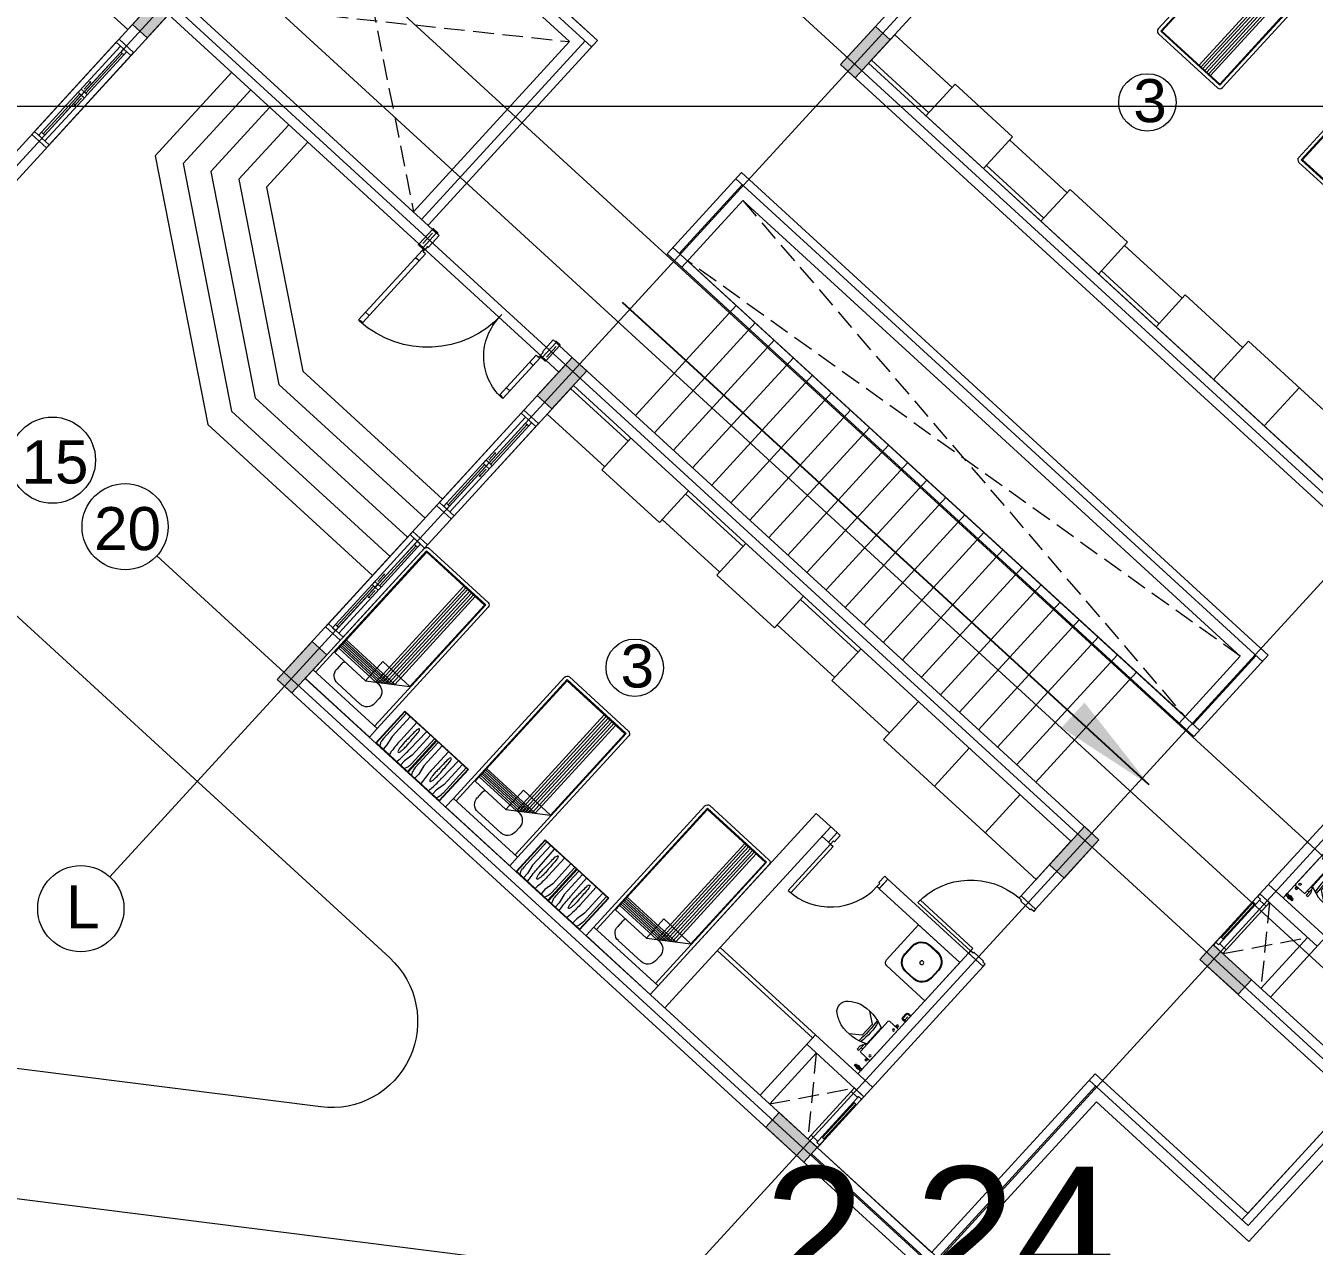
# Model space of a CAD drawing. Header units: metres. Extents: x 750 to 3116, y -341 to 1465.
# Drawn here: x 1627.66 to 1642.61, y -22.36 to -8.2 of the extents above; entities that cross this region are included whole.
import ezdxf
from ezdxf.enums import TextEntityAlignment as Align

# ---------------------------------------------------------------- set-up
doc = ezdxf.new("R2010")
doc.units = ezdxf.units.M
doc.linetypes.add('ACAD_ISO02W100', pattern=[15, 12, -3])
doc.linetypes.add('HIDDEN', pattern=[0.375, 0.25, -0.125])
for name, color, linetype, lineweight in [('A-Door', 254, 'Continuous', 5), ('Bathroom Door', 252, 'Continuous', 5), ('Bathroom fur', 252, 'Continuous', 5), ('Centre Line', 7, 'Continuous', 13), ('Column', 50, 'Continuous', 20), ('Cutout', 153, 'Continuous', 5), ('Door', 253, 'Continuous', 5), ('Furniture', 44, 'Continuous', 5), ('grid', 252, 'Continuous', 5), ('GUIDE LINE', 7, 'Continuous', 5), ('Hatch', 251, 'Continuous', 5), ('Hidden line', 251, 'Continuous', 5), ('Inverted beam', 252, 'Continuous', 5), ('Levels', 252, 'Continuous', 5), ('Railing', 190, 'Continuous', 5), ('S-DIM', 30, 'Continuous', 13), ('Stiarcase', 180, 'Continuous', 5), ('Vehicular Road', 253, 'Continuous', 20), ('Wall ext', 20, 'Continuous', 18), ('WINDOW', 33, 'Continuous', 5)]:
    doc.layers.add(name, color=color, linetype=linetype, lineweight=lineweight)
doc.layers.add('Text', color=7, linetype='Continuous')
doc.styles.get("Standard").update_dxf_attribs({"font": 'arial.ttf'})
doc.styles.add('TEXT-DET', font='simplex.shx', dxfattribs={"width": 0.7})
doc.dimstyles.new('ISO-25', dxfattribs={"dimtxt": 2, "dimasz": 2, "dimexe": 1.25, "dimexo": 0.625, "dimgap": 1.5, "dimtad": 1, "dimtxsty": 'Standard', "dimblk": 'DOT', "dimcen": 1.5, "dimadec": 0, "dimazin": 0, "dimtfac": 1, "dimtmove": 0, "dimatfit": 3, "dimfxl": 0, "dimarcsym": 0})

# ---------------------------------------------------------------- blocks, each defined once
blk = doc.blocks.new('Door 900')
at = {"layer": 'A-Door'}
for points in [[(29934124, 12198491), (29934164, 12198491), (29934164, 12198476), (29934239, 12198476), (29934314, 12198476), (29934314, 12198491), (29934354, 12198491), (29934354, 12198524), (29934239, 12198524), (29934124, 12198524)], [(29934164, 12197672), (29934314, 12197672), (29934314, 12197658), (29934354, 12197658), (29934354, 12197624), (29934239, 12197624), (29934124, 12197624), (29934124, 12197658), (29934164, 12197658)]]:
    blk.add_lwpolyline(points, close=True, dxfattribs=at)
blk.add_lwpolyline([(29935187, 12197658), (29934354, 12197658), (29934354, 12197698), (29935185, 12197698)], dxfattribs=at)
blk.add_arc((29934327, 12197631), 860, 1.7769, 88.2024, dxfattribs=at)
blk = doc.blocks.new('Water Closet')
at = {"layer": 'Bathroom fur', "linetype": 'Continuous', "lineweight": -3}
for p, q in [((1886.364, 447.861), (1886.355, 447.877)), ((1886.364, 447.861), (1886.364, 447.879)), ((1886.364, 447.861), (1886.364, 447.879)), ((1886.364, 447.861), (1886.364, 447.879)), ((1886.364, 447.861), (1886.364, 447.879)), ((1886.364, 447.861), (1886.364, 447.879)), ((1886.364, 447.861), (1886.364, 447.879)), ((1886.364, 447.861), (1886.364, 447.879)), ((1886.364, 447.861), (1886.364, 447.879)), ((1886.364, 447.861), (1886.364, 447.879)), ((1886.364, 447.861), (1886.364, 447.879)), ((1886.364, 447.861), (1886.364, 447.879)), ((1886.364, 447.861), (1886.364, 447.879)), ((1886.364, 447.861), (1886.373, 447.877)), ((1886.331, 447.871), (1886.35, 447.871)), ((1886.331, 447.851), (1886.35, 447.851)), ((1886.364, 447.861), (1886.346, 447.861)), ((1886.364, 447.861), (1886.349, 447.87)), ((1886.364, 447.861), (1886.349, 447.853)), ((1886.364, 447.861), (1886.355, 447.846)), ((1886.364, 447.861), (1886.379, 447.87)), ((1886.364, 447.861), (1886.381, 447.861)), ((1886.364, 447.861), (1886.379, 447.853)), ((1886.364, 447.861), (1886.373, 447.846)), ((1886.364, 447.861), (1886.364, 447.844)), ((1886.378, 447.871), (1886.416, 447.871)), ((1886.378, 447.851), (1886.416, 447.851)), ((1886.416, 447.851), (1886.416, 447.871))]:
    blk.add_line(p, q, dxfattribs=at)
at = {"layer": 'Bathroom fur', "linetype": 'ByBlock'}
for p, q in [((1886.39, 447.724), (1886.365, 447.724)), ((1886.365, 447.724), (1886.365, 447.715)), ((1886.387, 447.744), (1886.368, 447.744)), ((1886.368, 447.744), (1886.368, 447.724)), ((1886.387, 447.744), (1886.387, 447.724)), ((1886.39, 447.724), (1886.39, 447.715)), ((1886.152, 447.554), (1886.027, 447.644)), ((1886.217, 447.662), (1886.217, 447.713)), ((1886.239, 447.713), (1886.217, 447.713)), ((1886.217, 447.662), (1886.232, 447.625)), ((1886.232, 447.625), (1886.239, 447.625)), ((1886.239, 447.608), (1886.239, 447.713)), ((1886.239, 447.666), (1886.264, 447.666)), ((1886.239, 447.608), (1886.264, 447.608)), ((1886.256, 447.343), (1886.256, 447.59)), ((1886.264, 447.23), (1886.264, 447.703)), ((1886.407, 447.713), (1886.274, 447.713)), ((1886.39, 447.715), (1886.365, 447.715)), ((1886.416, 447.23), (1886.416, 447.703)), ((1886.152, 447.379), (1886.152, 447.554)), ((1886.152, 447.379), (1886.027, 447.288)), ((1886.407, 447.22), (1886.274, 447.22)), ((1886.365, 447.208), (1886.365, 447.218)), ((1886.39, 447.218), (1886.365, 447.218)), ((1886.39, 447.208), (1886.365, 447.208)), ((1886.368, 447.189), (1886.368, 447.208)), ((1886.387, 447.189), (1886.368, 447.189)), ((1886.387, 447.189), (1886.387, 447.208)), ((1886.39, 447.208), (1886.39, 447.218))]:
    blk.add_line(p, q, dxfattribs=at)
at = {"layer": 'Bathroom fur'}
for p, q in [((1886.356, 447.031), (1886.356, 447.081)), ((1886.366, 447.031), (1886.366, 447.081)), ((1886.416, 447.106), (1886.381, 447.106)), ((1886.416, 447.096), (1886.381, 447.096)), ((1886.416, 447.016), (1886.381, 447.016)), ((1886.416, 447.006), (1886.381, 447.006))]:
    blk.add_line(p, q, dxfattribs=at)
at = {"layer": 'Bathroom fur', "linetype": 'Continuous', "lineweight": -3}
blk.add_circle((1886.364, 447.861), 0.0175, dxfattribs=at)
at = {"layer": 'Bathroom fur', "linetype": 'ByBlock'}
for centre in [(1886.378, 447.669), (1886.378, 447.264)]:
    blk.add_circle(centre, 0.0123, dxfattribs=at)
at = {"layer": 'Bathroom fur', "linetype": 'Continuous', "lineweight": -3}
blk.add_arc((1886.331, 447.861), 0.01, 90.002, 270, dxfattribs=at)
at = {"layer": 'Bathroom fur', "linetype": 'ByBlock'}
for centre, radius, start, end in [((1886.035, 447.208), 0.446, 109.2942, 127.2549), ((1886.017, 447.095), 0.55, 64.2321, 103.6755), ((1884.672, 447.479), 1.501, 353.4552, 5.5271), ((1885.552, 447.472), 0.65, 345.9276, 13.0204), ((1886.274, 447.703), 0.00987, 90, 180), ((1886.407, 447.703), 0.00987, 0, 90), ((1885.835, 447.467), 0.119, 126.3794, 233.6206), ((1886.041, 447.728), 0.451, 232.2382, 250.1051), ((1886.017, 447.838), 0.55, 256.3245, 295.7679), ((1886.274, 447.23), 0.00987, 180, 270), ((1886.407, 447.23), 0.00987, 270, 0)]:
    blk.add_arc(centre, radius, start, end, dxfattribs=at)
at = {"layer": 'Bathroom fur'}
for centre, radius, start, end in [((1886.381, 447.081), 0.025, 90, 180), ((1886.381, 447.031), 0.025, 180, 270), ((1886.381, 447.081), 0.015, 90, 180), ((1886.381, 447.031), 0.015, 180, 270)]:
    blk.add_arc(centre, radius, start, end, dxfattribs=at)
at = {"layer": 'Bathroom fur', "style": 'TEXT-DET', "width": 0.6}
blk.add_text('1', height=0.06, dxfattribs=at).set_placement((1886.394, 447.07), align=Align.MIDDLE)
blk = doc.blocks.new('Bed')
at = {"layer": 'Furniture', "linetype": 'Continuous'}
for p, q in [((1878.327, 465.952), (1879.337, 465.952)), ((1878.327, 465.817), (1878.327, 465.952)), ((1879.337, 465.952), (1879.337, 465.817)), ((1879.337, 465.817), (1878.327, 465.817)), ((1878.327, 463.909), (1878.327, 465.817)), ((1878.367, 463.909), (1878.367, 465.817)), ((1878.642, 465.742), (1879.002, 465.742)), ((1879.297, 465.817), (1879.297, 463.909)), ((1879.337, 465.817), (1879.337, 463.909)), ((1878.525, 465.544), (1878.525, 465.624)), ((1879.12, 465.624), (1879.12, 465.544)), ((1878.377, 465.499), (1878.862, 465.499)), ((1878.377, 463.919), (1878.377, 465.499)), ((1878.962, 465.429), (1878.377, 465.429)), ((1878.992, 465.407), (1878.377, 465.407)), ((1879.022, 465.386), (1878.377, 465.386)), ((1878.862, 465.499), (1879.287, 465.199)), ((1878.862, 465.199), (1878.862, 465.499)), ((1878.962, 463.919), (1878.962, 465.429)), ((1879.002, 465.427), (1878.965, 465.427)), ((1878.992, 463.919), (1878.992, 465.407)), ((1879.022, 463.919), (1879.022, 465.386)), ((1879.052, 465.365), (1878.377, 465.365)), ((1879.082, 465.344), (1878.377, 465.344)), ((1879.112, 465.323), (1878.377, 465.323)), ((1879.142, 465.302), (1878.377, 465.302)), ((1879.052, 463.919), (1879.052, 465.365)), ((1879.082, 463.919), (1879.082, 465.344)), ((1879.112, 463.919), (1879.112, 465.323)), ((1879.142, 463.919), (1879.142, 465.302)), ((1879.287, 465.199), (1878.862, 465.199)), ((1879.287, 465.199), (1879.287, 463.919)), ((1879.297, 463.909), (1878.367, 463.909)), ((1879.287, 463.919), (1878.377, 463.919)), ((1879.297, 463.869), (1878.367, 463.869))]:
    blk.add_line(p, q, dxfattribs=at)
for centre, radius, start, end in [((1878.642, 465.624), 0.117, 90, 180), ((1879.002, 465.624), 0.117, 360, 90), ((1878.642, 465.544), 0.117, 180.0006, 202.5189), ((1879.002, 465.544), 0.117, 270, 0), ((1878.367, 463.909), 0.04, 180, 270), ((1879.297, 463.909), 0.04, 270, 0)]:
    blk.add_arc(centre, radius, start, end, dxfattribs=at)
blk = doc.blocks.new('Nightstand')
at = {"layer": 'Furniture'}
for p, q in [((1879.838, 464.54), (1879.838, 464.04)), ((1880.338, 464.54), (1879.838, 464.54)), ((1879.843, 464.535), (1879.843, 464.045)), ((1880.333, 464.535), (1879.843, 464.535)), ((1879.951, 464.469), (1879.951, 464.535)), ((1880.226, 464.469), (1880.226, 464.535)), ((1880.333, 464.045), (1880.333, 464.535)), ((1880.338, 464.04), (1880.338, 464.54)), ((1879.869, 464.442), (1879.871, 464.467)), ((1879.869, 464.045), (1879.869, 464.442)), ((1879.929, 464.358), (1879.951, 464.469)), ((1879.929, 464.045), (1879.929, 464.358)), ((1880.074, 464.444), (1880.068, 464.44)), ((1880.08, 464.44), (1880.074, 464.444)), ((1880.248, 464.358), (1880.226, 464.469)), ((1880.248, 464.045), (1880.248, 464.358)), ((1880.308, 464.442), (1880.305, 464.467)), ((1880.308, 464.045), (1880.308, 464.442)), ((1879.997, 464.32), (1879.991, 464.045)), ((1880.147, 464.32), (1880.147, 464.045)), ((1879.838, 464.04), (1880.338, 464.04)), ((1879.843, 464.045), (1880.333, 464.045)), ((1880.068, 464.081), (1880.074, 464.077)), ((1880.074, 464.077), (1880.08, 464.081))]:
    blk.add_line(p, q, dxfattribs=at)
for centre, radius, start, end in [((1880.021, 464.452), 0.15, 146.5657, 174.2856), ((1881.576, 464.32), 1.578, 174.0179, 180), ((1880.825, 464.399), 0.823, 170.5074, 174.0179), ((1879.315, 464.399), 0.828, 5.9821, 9.4446), ((1878.564, 464.32), 1.583, 0, 5.9821), ((1880.156, 464.452), 0.15, 5.7144, 33.4343), ((1880.715, 464.32), 0.664, 175.5997, 180), ((1880.395, 464.345), 0.343, 169.4757, 175.5997), ((1880.197, 464.382), 0.142, 155.8434, 169.4757), ((1879.951, 464.382), 0.142, 10.5243, 24.1566), ((1879.753, 464.345), 0.343, 4.4003, 10.5243), ((1879.433, 464.32), 0.664, 0, 4.4003), ((1880.715, 464.32), 0.664, 180, 184.4003), ((1886.298, 464.381), 6.246, 181.0259, 182.4606), ((1873.85, 464.381), 6.246, 357.5394, 358.9741), ((1879.433, 464.32), 0.664, 355.5997, 0), ((1880.197, 464.139), 0.142, 190.5243, 204.1566), ((1879.951, 464.139), 0.142, 335.8434, 349.4757)]:
    blk.add_arc(centre, radius, start, end, dxfattribs=at)
blk = doc.blocks.new('Door1')
at = {"layer": 'Bathroom Door'}
for p, q in [((1900.586, 444.886), (1899.856, 444.886)), ((1900.586, 444.846), (1899.857, 444.846))]:
    blk.add_line(p, q, dxfattribs=at)
for points in [[(1900.736, 444.921), (1900.586, 444.921), (1900.586, 444.886), (1900.636, 444.886), (1900.636, 444.871), (1900.736, 444.871), (1900.736, 444.921)], [(1900.586, 444.886), (1900.586, 444.846)], [(1900.736, 444.121), (1900.586, 444.121), (1900.586, 444.156), (1900.636, 444.156), (1900.636, 444.171), (1900.736, 444.171), (1900.736, 444.121)]]:
    blk.add_lwpolyline(points, dxfattribs=at)
blk.add_arc((1900.586, 444.886), 0.73, 180, 270, dxfattribs=at)
blk = doc.blocks.new('Wash bashin')
at = {"layer": 'Bathroom fur', "ltscale": 0.35}
for p, q in [((1884.067, 437.333), (1884.067, 437.883)), ((1884.117, 437.933), (1884.717, 437.933)), ((1884.717, 437.333), (1884.717, 437.933)), ((1884.067, 437.333), (1884.717, 437.333))]:
    blk.add_line(p, q, dxfattribs=at)
at = {"layer": 'Bathroom fur'}
for p, q in [((1884.327, 437.838), (1884.447, 437.838)), ((1884.327, 437.83), (1884.447, 437.83)), ((1884.177, 437.568), (1884.177, 437.688)), ((1884.185, 437.568), (1884.185, 437.688)), ((1884.589, 437.688), (1884.589, 437.568)), ((1884.597, 437.688), (1884.597, 437.568)), ((1884.447, 437.426), (1884.327, 437.426)), ((1884.447, 437.418), (1884.327, 437.418))]:
    blk.add_line(p, q, dxfattribs=at)
blk.add_circle((1884.392, 437.633), 0.0225, dxfattribs=at)
at = {"layer": 'Bathroom fur', "ltscale": 0.35}
blk.add_arc((1884.117, 437.883), 0.05, 90, 180, dxfattribs=at)
at = {"layer": 'Bathroom fur'}
for centre, radius, start, end in [((1884.327, 437.688), 0.15, 90, 180), ((1884.327, 437.688), 0.142, 90, 180), ((1884.447, 437.688), 0.15, 0, 90), ((1884.447, 437.688), 0.142, 0, 90), ((1884.327, 437.568), 0.15, 180, 270), ((1884.327, 437.568), 0.142, 180, 270), ((1884.447, 437.568), 0.15, 270, 0), ((1884.447, 437.568), 0.142, 270, 0)]:
    blk.add_arc(centre, radius, start, end, dxfattribs=at)
blk = doc.blocks.new('_Dot')
at = {"color": 0, "linetype": 'ByBlock', "lineweight": -2}
blk.add_line((-0.5, 0), (-1, 0), dxfattribs=at)
at = {"color": 0, "linetype": 'ByBlock', "const_width": 0.5}
blk.add_lwpolyline([(-0.25, 0, 1), (0.25, 0, 1)], format="xyb", close=True, dxfattribs=at)
blk = doc.blocks.new('700mm Door')
at = {"layer": 'Door'}
for points in [[(11493508.327, 4446107.926), (11493508.287, 4446107.926), (11493508.287, 4446107.776), (11493508.344, 4446107.776), (11493508.344, 4446107.868), (11493508.344, 4446107.88), (11493508.327, 4446107.88)], [(11493508.327, 4446107.88), (11493508.413, 4446107.88), (11493508.413, 4446107.926), (11493508.327, 4446107.926)], [(11493508.413, 4446107.891), (11493508.961, 4446107.891), (11493508.961, 4446107.914), (11493508.413, 4446107.914)], [(11493509.047, 4446107.88), (11493508.961, 4446107.88), (11493508.961, 4446107.926), (11493509.047, 4446107.926)], [(11493509.047, 4446107.926), (11493509.047, 4446107.88), (11493509.03, 4446107.88), (11493509.03, 4446107.868), (11493509.03, 4446107.776), (11493509.087, 4446107.776), (11493509.087, 4446107.926)]]:
    blk.add_lwpolyline(points, close=True, dxfattribs=at)
at = {"layer": 'Door', "color": 1}
blk.add_lwpolyline([(11493508.413, 4446107.88), (11493508.961, 4446107.88), (11493508.961, 4446107.926), (11493508.413, 4446107.926)], close=True, dxfattribs=at)
blk = doc.blocks.new('main door 2000')
at = {"layer": 'Door'}
for p, q in [((11493530.698, 4446004.326), (11493530.694, 4446004.307)), ((11493530.694, 4446004.307), (11493530.707, 4446004.307)), ((11493531.337, 4446004.326), (11493530.698, 4446004.326)), ((11493530.707, 4446004.307), (11493530.707, 4446004.271)), ((11493530.707, 4446004.271), (11493531.328, 4446004.271)), ((11493530.818, 4446004.271), (11493530.818, 4446004.326)), ((11493531.218, 4446004.271), (11493531.218, 4446004.326)), ((11493531.328, 4446004.271), (11493531.328, 4446004.307)), ((11493531.328, 4446004.307), (11493531.341, 4446004.307)), ((11493531.341, 4446004.307), (11493531.337, 4446004.326)), ((11493531.363, 4446004.317), (11493531.342, 4446004.317)), ((11493531.352, 4446004.307), (11493531.352, 4446004.328)), ((11493531.593, 4446004.342), (11493531.363, 4446004.342)), ((11493531.363, 4446004.342), (11493531.363, 4446004.31)), ((11493531.408, 4446004.31), (11493531.363, 4446004.31)), ((11493531.395, 4446004.375), (11493531.56, 4446004.375)), ((11493531.408, 4446004.31), (11493531.408, 4446004.297)), ((11493531.408, 4446004.297), (11493531.593, 4446004.297)), ((11493531.593, 4446004.342), (11493531.593, 4446004.297)), ((11493530.239, 4446002.475), (11493530.236, 4446002.494)), ((11493530.236, 4446002.494), (11493530.249, 4446002.494)), ((11493531.337, 4446002.475), (11493530.239, 4446002.475)), ((11493530.249, 4446002.494), (11493530.249, 4446002.531)), ((11493530.249, 4446002.531), (11493531.328, 4446002.531)), ((11493530.359, 4446002.531), (11493530.359, 4446002.475)), ((11493531.218, 4446002.531), (11493531.218, 4446002.475)), ((11493531.328, 4446002.531), (11493531.328, 4446002.494)), ((11493531.328, 4446002.494), (11493531.341, 4446002.494)), ((11493531.341, 4446002.494), (11493531.337, 4446002.475)), ((11493531.363, 4446002.484), (11493531.342, 4446002.484)), ((11493531.352, 4446002.494), (11493531.352, 4446002.473)), ((11493531.408, 4446002.491), (11493531.363, 4446002.491)), ((11493531.363, 4446002.459), (11493531.363, 4446002.491)), ((11493531.593, 4446002.459), (11493531.363, 4446002.459)), ((11493531.408, 4446002.491), (11493531.408, 4446002.504)), ((11493531.408, 4446002.504), (11493531.593, 4446002.504)), ((11493531.593, 4446002.459), (11493531.593, 4446002.504)), ((11493531.395, 4446002.427), (11493531.56, 4446002.427))]:
    blk.add_line(p, q, dxfattribs=at)
for points in [[(11493531.356, 4446004.397), (11493531.363, 4446004.397), (11493531.363, 4446004.326), (11493531.356, 4446004.326, -0.414214), (11493531.35, 4446004.332), (11493531.35, 4446004.391, -0.414214)], [(11493531.599, 4446004.397), (11493531.593, 4446004.397), (11493531.593, 4446004.326), (11493531.599, 4446004.326, 0.414214), (11493531.606, 4446004.332), (11493531.606, 4446004.391, 0.414214)], [(11493531.356, 4446002.397), (11493531.363, 4446002.397), (11493531.363, 4446002.475), (11493531.356, 4446002.475, 0.414214), (11493531.35, 4446002.469), (11493531.35, 4446002.404, 0.414214)], [(11493531.599, 4446002.397), (11493531.593, 4446002.397), (11493531.593, 4446002.475), (11493531.599, 4446002.475, -0.414214), (11493531.606, 4446002.469), (11493531.606, 4446002.404, -0.414214)]]:
    blk.add_lwpolyline(points, format="xyb", close=True, dxfattribs=at)
for centre, radius in [((11493531.352, 4446004.317), 0.00779), ((11493531.352, 4446004.317), 0.00519), ((11493531.352, 4446002.484), 0.00779), ((11493531.352, 4446002.484), 0.00519)]:
    blk.add_circle(centre, radius, dxfattribs=at)
at = {"layer": 'Door', "linetype": 'HIDDEN', "ltscale": 10}
for centre, radius, start, end in [((11493531.352, 4446004.317), 0.658, 180.9048, 271.8297), ((11493531.411, 4446002.485), 1.175, 90.1312, 179.5493)]:
    blk.add_arc(centre, radius, start, end, dxfattribs=at)
blk = doc.blocks.new('WINODO1')
at = {"layer": 'WINDOW', "linetype": 'Continuous'}
for p, q in [((2471212540, 936769700), (2471212491, 936769700)), ((2471212491, 936769700), (2471212491, 936769470)), ((2471212540, 936769700), (2471212540, 936769470)), ((2471213991, 936769700), (2471213943, 936769700)), ((2471213943, 936769700), (2471213943, 936769470)), ((2471213991, 936769700), (2471213991, 936769470)), ((2471212540, 936769470), (2471212491, 936769470)), ((2471213991, 936769470), (2471213943, 936769470))]:
    blk.add_line(p, q, dxfattribs=at)
at = {"layer": 'WINDOW'}
for p, q in [((2471212540, 936769700), (2471213943, 936769700)), ((2471213241, 936769537), (2471212540, 936769537)), ((2471212588, 936769633), (2471213217, 936769633)), ((2471212588, 936769585), (2471213217, 936769585)), ((2471213193, 936769561), (2471213089, 936769561)), ((2471213241, 936769633), (2471213943, 936769633)), ((2471213266, 936769585), (2471213895, 936769585)), ((2471213266, 936769537), (2471213895, 936769537)), ((2471213290, 936769609), (2471213394, 936769609)), ((2471212540, 936769470), (2471213943, 936769470))]:
    blk.add_line(p, q, dxfattribs=at)
at = {"layer": 'WINDOW', "color": 4}
blk.add_line((2471212588, 936769609), (2471213217, 936769609), dxfattribs=at)
at = {"layer": 'WINDOW', "color": 4, "true_color": 0x1fffff}
blk.add_line((2471213266, 936769561), (2471213895, 936769561), dxfattribs=at)
at = {"layer": 'WINDOW'}
for points in [[(2471212540, 936769585), (2471212588, 936769585), (2471212588, 936769633), (2471212540, 936769633)], [(2471213076, 936769561), (2471213089, 936769568), (2471213089, 936769554)], [(2471213217, 936769585), (2471213266, 936769585), (2471213266, 936769633), (2471213217, 936769633)], [(2471213217, 936769537), (2471213266, 936769537), (2471213266, 936769585), (2471213217, 936769585)], [(2471213406, 936769609), (2471213394, 936769616), (2471213394, 936769602)], [(2471213895, 936769537), (2471213943, 936769537), (2471213943, 936769585), (2471213895, 936769585)]]:
    blk.add_lwpolyline(points, close=True, dxfattribs=at)
blk = doc.blocks.new('*D83')
at = {"layer": 'Defpoints', "color": 0, "transparency": 16777216}
for p in [(1643.528, -23.138), (1645.769, -23.138), (1643.528, -23.527)]:
    blk.add_point(p, dxfattribs=at)
at = {"layer": 'S-DIM', "color": 0, "lineweight": -2, "transparency": 16777216}
for p, q in [((1642.028, -23.527), (1636.012, -23.527)), ((1645.769, -23.527), (1643.528, -23.527)), ((1647.269, -23.527), (1648.769, -23.527)), ((1643.528, -24.638), (1643.528, -25.027)), ((1645.769, -24.638), (1645.769, -25.027))]:
    blk.add_line(p, q, dxfattribs=at)
at = {"layer": 'S-DIM', "color": 0, "lineweight": -2, "transparency": 16777216, "xscale": 1.5, "yscale": 1.5, "zscale": 1.5}
blk.add_blockref('_Dot', (1643.528, -23.527), dxfattribs=at)
at = {"layer": 'S-DIM', "color": 0, "lineweight": -2, "transparency": 16777216, "xscale": 1.5, "yscale": 1.5, "zscale": 1.5, "rotation": 180}
blk.add_blockref('_Dot', (1645.769, -23.527), dxfattribs=at)
at = {"layer": 'S-DIM', "color": 0, "transparency": 16777216, "insert": (1638.27, -22.325), "char_height": 1.5, "attachment_point": 5}
blk.add_mtext('2,24', dxfattribs=at)

msp = doc.modelspace()

# ---------------------------------------------------------------- hatches: boundary and pattern name
at = {"layer": 'Hatch', "transparency": 33554687}
h = msp.add_hatch(color=256, dxfattribs=at)
h.dxf.hatch_style = 1
h.paths.add_polyline_path([(1646.175, -22.696), (1646.005, -22.541), (1645.846, -22.714), (1645.755, -22.813), (1645.6, -22.983), (1645.769, -23.138)])
h.paths.add_polyline_path([(1649.318, -19.264), (1649.149, -19.108), (1648.743, -19.551), (1648.913, -19.706)])
h.paths.add_polyline_path([(1652.587, -15.695), (1652.417, -15.54), (1652.384, -15.577), (1652.292, -15.676), (1652.012, -15.982), (1652.182, -16.138)])
h.paths.add_polyline_path([(1655.856, -12.127), (1655.686, -11.971), (1655.281, -12.414), (1655.45, -12.569)])
h.paths.add_polyline_path([(1659.124, -8.558), (1658.955, -8.403), (1658.549, -8.845), (1658.719, -9.001)])
h.paths.add_polyline_path([(1661.826, -4.721), (1661.67, -4.89), (1662.113, -5.296), (1662.268, -5.126)])
h.paths.add_polyline_path([(1657.785, -1.019), (1657.629, -1.189), (1658.072, -1.594), (1658.227, -1.425)])
h.paths.add_polyline_path([(1654.516, -4.588), (1654.361, -4.757), (1654.471, -4.859), (1654.803, -5.163), (1654.958, -4.993)])
h.paths.add_polyline_path([(1652.746, -2.967), (1652.591, -3.136), (1653.033, -3.542), (1653.189, -3.372)])
h.paths.add_polyline_path([(1651.542, -8.175), (1651.372, -8.02), (1650.967, -8.462), (1651.137, -8.618)])
h.paths.add_polyline_path([(1650.045, -6.804), (1649.875, -6.649), (1649.47, -7.091), (1649.64, -7.247)])
h.paths.add_polyline_path([(1647.979, -11.725), (1647.823, -11.895), (1647.934, -11.996), (1648.266, -12.3), (1648.421, -12.13)])
h.paths.add_polyline_path([(1646.541, -10.408), (1646.209, -10.104), (1646.053, -10.273), (1646.496, -10.679), (1646.651, -10.509)])
h.paths.add_polyline_path([(1645.004, -15.312), (1644.835, -15.157), (1644.43, -15.599), (1644.599, -15.755)])
h.paths.add_polyline_path([(1643.632, -13.805), (1643.463, -13.649), (1643.058, -14.092), (1643.227, -14.247)])
h.paths.add_polyline_path([(1641.441, -18.862), (1641.286, -19.032), (1641.728, -19.437), (1641.884, -19.267)])
h.paths.add_polyline_path([(1640.114, -17.646), (1639.944, -17.491), (1639.539, -17.933), (1639.709, -18.089)])
h.paths.add_polyline_path([(1636.735, -21.113), (1636.403, -20.809), (1636.247, -20.979), (1636.69, -21.384), (1636.845, -21.215)])
h.paths.add_polyline_path([(1631.152, -15.498), (1630.982, -15.342), (1630.577, -15.785), (1630.746, -15.94)])
h.paths.add_polyline_path([(1634.17, -12.202), (1634.001, -12.047), (1633.595, -12.489), (1633.765, -12.645)])
h.paths.add_polyline_path([(1637.689, -8.361), (1637.519, -8.205), (1637.114, -8.648), (1637.284, -8.803)])
h.paths.add_polyline_path([(1640.833, -4.929), (1640.663, -4.773), (1640.258, -5.216), (1640.427, -5.371), (1640.461, -5.334), (1640.552, -5.235)])
h.paths.add_polyline_path([(1644.101, -1.36), (1643.932, -1.205), (1643.527, -1.647), (1643.696, -1.803)])
h.paths.add_polyline_path([(1646.999, 1.803), (1647.09, 1.902), (1647.245, 2.072), (1647.076, 2.227), (1646.67, 1.785), (1646.84, 1.63)])
h.paths.add_polyline_path([(1636.008, -0.76), (1635.839, -0.605), (1635.433, -1.047), (1635.603, -1.203)])
h.paths.add_polyline_path([(1631.525, 3.346), (1631.369, 3.177), (1631.48, 3.075), (1631.812, 2.772), (1631.967, 2.941)])
h.paths.add_polyline_path([(1628.676, -0.105), (1628.506, 0.051), (1628.101, -0.392), (1628.27, -0.547)])
h.paths.add_polyline_path([(1632.989, -4.056), (1632.82, -3.901), (1632.415, -4.343), (1632.584, -4.498)])
h.paths.add_polyline_path([(1629.471, -7.897), (1629.301, -7.742), (1628.896, -8.184), (1629.066, -8.34)])
h.paths.add_polyline_path([(1624.987, -3.791), (1624.832, -3.96), (1625.274, -4.366), (1625.43, -4.196)])
h.paths.add_polyline_path([(1626.327, -11.329), (1626.157, -11.174), (1626.124, -11.211), (1626.032, -11.311), (1625.752, -11.617), (1625.922, -11.772)])
h.paths.add_polyline_path([(1621.719, -7.359), (1621.563, -7.529), (1621.674, -7.63), (1622.006, -7.934), (1622.161, -7.764)])
h.paths.add_polyline_path([(1619.949, -5.738), (1619.794, -5.908), (1620.236, -6.313), (1620.391, -6.143), (1620.281, -6.042)])
h.paths.add_polyline_path([(1623.218, -2.17), (1623.062, -2.339), (1623.505, -2.744), (1623.66, -2.575)])
h.paths.add_polyline_path([(1626.486, 1.399), (1626.331, 1.229), (1626.773, 0.824), (1626.929, 0.994)])
h.paths.add_polyline_path([(1622.117, 5.401), (1621.962, 5.231), (1622.404, 4.826), (1622.56, 4.996)])
h.paths.add_polyline_path([(1619.143, 1.814), (1618.973, 1.969), (1618.568, 1.526), (1618.738, 1.371)])
h.paths.add_polyline_path([(1615.874, -1.755), (1615.705, -1.6), (1615.299, -2.042), (1615.469, -2.197)])
h.paths.add_polyline_path([(1612.731, -5.187), (1612.561, -5.032), (1612.156, -5.474), (1612.325, -5.63)])
h.paths.add_polyline_path([(1617.373, -9.439), (1617.203, -9.284), (1616.798, -9.726), (1616.967, -9.882)])
h.paths.add_polyline_path([(1618.745, -10.947), (1618.575, -10.791), (1618.17, -11.234), (1618.339, -11.389)])
h.paths.add_polyline_path([(1623.058, -14.898), (1622.889, -14.743), (1622.483, -15.185), (1622.653, -15.34)])
h.paths.add_polyline_path([(1619.915, -18.33), (1619.745, -18.175), (1619.34, -18.617), (1619.509, -18.773)])
h.paths.add_polyline_path([(1615.181, -14.496), (1615.026, -14.666), (1615.468, -15.071), (1615.624, -14.902)])
h.paths.add_polyline_path([(1613.411, -12.875), (1613.256, -13.045), (1613.699, -13.45), (1613.854, -13.28)])
h.paths.add_polyline_path([(1609.042, -8.873), (1608.887, -9.043), (1609.329, -9.448), (1609.485, -9.278)])
h.paths.add_polyline_path([(1610.143, -16.444), (1609.987, -16.613), (1610.43, -17.019), (1610.585, -16.849)])
h.paths.add_polyline_path([(1607.566, -20.145), (1607.397, -19.989), (1606.992, -20.432), (1607.161, -20.587)])
h.paths.add_polyline_path([(1602.924, -15.893), (1602.755, -15.737), (1602.35, -16.18), (1602.519, -16.335)])
h.paths.add_polyline_path([(1604.823, -4.506), (1604.653, -4.351), (1604.495, -4.524), (1604.403, -4.624), (1604.248, -4.794), (1604.418, -4.949)])
h.paths.add_polyline_path([(1607.842, -1.211), (1607.672, -1.055), (1607.267, -1.498), (1607.436, -1.653)])
h.paths.add_polyline_path([(1603.528, 2.741), (1603.358, 2.896), (1602.953, 2.453), (1603.123, 2.298)])
h.paths.add_polyline_path([(1600.09, -0.673), (1599.934, -0.842), (1600.377, -1.247), (1600.532, -1.078)])
h.paths.add_polyline_path([(1602.031, 4.112), (1601.861, 4.267), (1601.456, 3.825), (1601.626, 3.669)])
h.paths.add_polyline_path([(1596.087, 9.556), (1595.918, 9.711), (1595.513, 9.269), (1595.682, 9.113)])
h.paths.add_polyline_path([(1592.944, 6.124), (1592.774, 6.279), (1592.369, 5.837), (1592.538, 5.681)])
h.paths.add_polyline_path([(1598.32, 0.948), (1598.164, 0.779), (1598.607, 0.374), (1598.762, 0.543)])
h.paths.add_polyline_path([(1595.619, -2.889), (1595.449, -2.734), (1595.044, -3.176), (1595.213, -3.331)])
h.paths.add_polyline_path([(1589.675, 2.555), (1589.505, 2.711), (1589.1, 2.268), (1589.27, 2.113)])
h.paths.add_polyline_path([(1586.406, -1.013), (1586.237, -0.858), (1585.831, -1.3), (1586.001, -1.456)])
h.paths.add_polyline_path([(1592.225, -6.594), (1591.782, -6.189), (1591.627, -6.358), (1592.07, -6.763)])
h.paths.add_polyline_path([(1593.995, -8.215), (1593.552, -7.81), (1593.397, -7.979), (1593.839, -8.385)])
h.paths.add_polyline_path([(1596.821, -4.241), (1596.666, -4.411), (1597.108, -4.816), (1597.263, -4.646)])
h.paths.add_polyline_path([(1601.304, -8.348), (1601.135, -8.193), (1600.729, -8.635), (1600.899, -8.79)])
h.paths.add_polyline_path([(1598.161, -11.78), (1597.991, -11.625), (1597.586, -12.067), (1597.755, -12.222)])
h.paths.add_polyline_path([(1594.892, -15.349), (1594.722, -15.193), (1594.317, -15.636), (1594.487, -15.791)])
h.paths.add_polyline_path([(1590.578, -11.397), (1590.408, -11.242), (1590.003, -11.684), (1590.173, -11.84)])
h.paths.add_polyline_path([(1589.081, -10.026), (1588.912, -9.871), (1588.506, -10.313), (1588.676, -10.468)])
h.paths.add_polyline_path([(1583.138, -4.582), (1582.968, -4.427), (1582.563, -4.869), (1582.732, -5.024)])
h.paths.add_polyline_path([(1579.869, -8.15), (1579.699, -7.995), (1579.294, -8.437), (1579.464, -8.593)])
h.paths.add_polyline_path([(1585.245, -13.326), (1585.09, -13.495), (1585.532, -13.901), (1585.687, -13.731)])
h.paths.add_polyline_path([(1587.015, -14.947), (1586.859, -15.116), (1587.302, -15.522), (1587.457, -15.352)])
h.paths.add_polyline_path([(1582.669, -17.027), (1582.499, -16.871), (1582.094, -17.314), (1582.263, -17.469)])
h.paths.add_polyline_path([(1576.725, -11.582), (1576.556, -11.427), (1576.15, -11.87), (1576.32, -12.025)])
h.paths.add_polyline_path([(1591.748, -18.781), (1591.579, -18.625), (1591.42, -18.799), (1591.329, -18.898), (1591.173, -19.068), (1591.343, -19.223)])
h.paths.add_polyline_path([(1561.743, -16.815), (1561.574, -16.66), (1561.169, -17.103), (1561.339, -17.258)])
h.paths.add_polyline_path([(1566.286, -11.843), (1566.116, -11.688), (1565.712, -12.131), (1565.882, -12.286)])
h.paths.add_polyline_path([(1570.833, -6.867), (1570.663, -6.712), (1570.258, -7.155), (1570.428, -7.31)])
h.paths.add_polyline_path([(1575.254, -2.028), (1574.811, -1.623), (1574.656, -1.793), (1575.099, -2.198)])
h.paths.add_polyline_path([(1579.283, 3.271), (1579.128, 3.101), (1579.571, 2.697), (1579.726, 2.867)])
h.paths.add_polyline_path([(1568.934, 3.997), (1568.764, 4.152), (1568.36, 3.709), (1568.529, 3.554)])
h.paths.add_polyline_path([(1564.388, -0.979), (1564.218, -0.823), (1563.813, -1.266), (1563.983, -1.422)])
h.paths.add_polyline_path([(1559.841, -5.954), (1559.672, -5.799), (1559.267, -6.242), (1559.437, -6.397)])
h.paths.add_polyline_path([(1557.524, -8.49), (1557.211, -8.203), (1557.211, -8.203), (1557.196, -8.19), (1557.081, -8.085), (1556.926, -8.255), (1557.369, -8.66)])
h.paths.add_polyline_path([(1555.295, -10.93), (1555.125, -10.775), (1554.721, -11.218), (1554.89, -11.373)])
h.paths.add_polyline_path([(1552.096, -3.53), (1551.941, -3.7), (1551.941, -3.7), (1552.384, -4.105), (1552.539, -3.935)])
h.paths.add_polyline_path([(1554.583, -1.15), (1554.413, -0.994), (1554.008, -1.437), (1554.178, -1.592)])
h.paths.add_polyline_path([(1559.129, 3.826), (1558.959, 3.981), (1558.555, 3.538), (1558.724, 3.383)])
h.paths.add_polyline_path([(1563.675, 8.802), (1563.506, 8.957), (1563.101, 8.514), (1563.271, 8.359)])
h.paths.add_polyline_path([(1567.853, 13.715), (1567.698, 13.545), (1568.141, 13.141), (1568.296, 13.31)])

# ---------------------------------------------------------------- linework, layer by layer
at = {"layer": 'Bathroom fur', "color": 252, "true_color": 0x939598}
for p, q in [((1636.789, -19.943), (1635.683, -18.93)), ((1636.823, -19.906), (1635.717, -18.893))]:
    msp.add_line(p, q, dxfattribs=at)
at = {"layer": 'Centre Line', "color": 30, "true_color": 0xf26722}
for p, q in [((1652.455, 7.93), (1628.635, -18.075)), ((1651.328, -21.511), (1619.827, 7.343)), ((1649.228, -23.804), (1617.727, 5.05)), ((1648.059, -25.08), (1616.559, 3.774)), ((1658.399, 2.486), (1634.579, -23.519)), ((1637.95, 1.53), (1610.861, -28.044)), ((1659.896, 1.115), (1636.076, -24.89)), ((1644.79, -28.648), (1629.18, -14.349))]:
    msp.add_line(p, q, dxfattribs=at)
at = {"layer": 'Centre Line', "color": 3, "true_color": 0x1fff1f}
msp.add_lwpolyline([(1560.568, 18.766), (1582.572, -1.39), (1588.732, 5.335), (1612.323, -16.274), (1624.767, -2.689), (1647.479, -23.493)], dxfattribs=at)
at = {"layer": 'Centre Line', "color": 30, "true_color": 0xf26722}
for centre in [(1627.968, -13.239), (1628.811, -14.011), (1628.297, -18.443)]:
    msp.add_circle(centre, 0.5, dxfattribs=at)
at = {"layer": 'Column', "color": 252, "true_color": 0x939598}
for points in [[(1628.896, -8.184), (1629.301, -7.742), (1629.471, -7.897), (1629.066, -8.34), (1628.896, -8.184)], [(1637.114, -8.648), (1637.519, -8.205), (1637.689, -8.361), (1637.284, -8.803), (1637.114, -8.648)], [(1633.595, -12.489), (1634.001, -12.047), (1634.17, -12.202), (1633.765, -12.645), (1633.595, -12.489)], [(1630.577, -15.785), (1630.982, -15.342), (1631.152, -15.498), (1630.746, -15.94), (1630.577, -15.785)], [(1639.539, -17.933), (1639.944, -17.491), (1640.114, -17.646), (1639.709, -18.089), (1639.539, -17.933)], [(1641.441, -18.862), (1641.884, -19.267), (1641.728, -19.437), (1641.286, -19.032), (1641.441, -18.862)], [(1636.403, -20.809), (1636.845, -21.215), (1636.69, -21.384), (1636.247, -20.979), (1636.403, -20.809)]]:
    msp.add_lwpolyline(points, dxfattribs=at)
at = {"layer": 'Cutout', "color": 252, "linetype": 'ACAD_ISO02W100', "ltscale": 0.02, "true_color": 0x939598}
for p, q in [((1631.281, -5.922), (1632.157, -10.358)), ((1629.471, -7.897), (1633.967, -8.382)), ((1635.98, -10.226), (1641.113, -16.215)), ((1641.754, -15.515), (1635.339, -10.926)), ((1642.092, -18.373), (1641.994, -19.369)), ((1641.552, -18.963), (1642.535, -18.779)), ((1636.832, -20.118), (1636.735, -21.113)), ((1636.292, -20.708), (1637.275, -20.523))]:
    msp.add_line(p, q, dxfattribs=at)
at = {"layer": 'Furniture', "color": 252, "true_color": 0x939598}
for points in [[(1628.248, -7.7), (1628.842, -8.243), (1629.146, -7.912)], [(1638.41, -8.913), (1637.743, -8.302), (1637.439, -8.634)], [(1638.14, -9.208), (1637.473, -8.597), (1637.439, -8.634), (1643.213, -13.922)], [(1638.774, -9.856), (1639.111, -9.487), (1638.444, -8.876), (1638.106, -9.245)], [(1639.745, -10.136), (1639.078, -9.524)], [(1639.475, -10.431), (1638.808, -9.819)], [(1640.108, -11.079), (1640.446, -10.71), (1639.779, -10.099), (1639.441, -10.467)], [(1641.08, -11.358), (1640.412, -10.747)], [(1640.81, -11.653), (1640.142, -11.042), (1640.108, -11.079)], [(1641.781, -11.933), (1641.114, -11.321), (1640.776, -11.69)], [(1641.443, -12.301), (1641.848, -11.859), (1643.618, -13.48)], [(1634.378, -13.315), (1633.711, -12.704), (1634.015, -12.372), (1639.789, -17.66)], [(1634.682, -12.983), (1634.649, -13.02), (1633.981, -12.409)], [(1642.033, -12.842), (1642.438, -12.399)], [(1635.35, -13.594), (1635.012, -13.963), (1634.345, -13.352), (1634.682, -12.983)], [(1635.983, -14.242), (1635.316, -13.631)], [(1635.713, -14.537), (1635.046, -13.926)], [(1636.684, -14.817), (1636.347, -15.186), (1635.679, -14.574), (1636.017, -14.206)], [(1637.318, -15.465), (1636.651, -14.854)], [(1637.048, -15.76), (1636.38, -15.149)], [(1637.681, -16.408), (1637.014, -15.797), (1637.352, -15.428)], [(1638.019, -16.039), (1637.614, -16.482), (1639.384, -18.103)], [(1638.609, -16.58), (1638.204, -17.022)], [(1639.199, -17.12), (1638.794, -17.563)], [(1639.384, -18.103), (1639.789, -17.66)]]:
    msp.add_lwpolyline(points, dxfattribs=at)
at = {"layer": 'grid', "color": 252}
msp.add_lwpolyline([(1493.528, -9.133), (1743.528, -9.133)], dxfattribs=at)
at = {"layer": 'GUIDE LINE', "color": 252, "true_color": 0x939598}
for centre in [(1640.676, -9.087), (1634.726, -15.647)]:
    msp.add_circle(centre, 0.333, dxfattribs=at)
at = {"layer": 'Hidden line', "color": 252, "true_color": 0x939598}
for p, q in [((1641.982, -18.272), (1641.441, -18.862)), ((1642.092, -18.373), (1641.552, -18.963)), ((1636.735, -21.113), (1637.275, -20.523)), ((1636.845, -21.215), (1637.386, -20.625))]:
    msp.add_line(p, q, dxfattribs=at)
at = {"layer": 'Inverted beam', "color": 252, "true_color": 0x939598}
for p, q in [((1632.378, -10.561), (1629.227, -7.674)), ((1632.223, -10.73), (1632.378, -10.561))]:
    msp.add_line(p, q, dxfattribs=at)
for points in [[(1629.301, -7.742), (1631.266, -5.597), (1634.292, -8.368), (1632.327, -10.513)], [(1631.281, -5.922), (1629.315, -8.067), (1633.698, -12.081)], [(1632.157, -10.358), (1633.967, -8.382), (1631.281, -5.922)], [(1635.102, -10.845), (1635.271, -11), (1635.98, -10.226), (1641.754, -15.515), (1641.045, -16.289), (1641.215, -16.444), (1642.079, -15.501), (1635.966, -9.901), (1635.102, -10.845)], [(1636.845, -21.215), (1638.172, -22.431), (1640.07, -20.359), (1641.84, -21.98), (1643.056, -20.653), (1643.225, -20.808), (1641.854, -22.305), (1640.084, -20.684), (1638.187, -22.755), (1636.69, -21.384), (1636.845, -21.215)]]:
    msp.add_lwpolyline(points, dxfattribs=at)
at = {"layer": 'Levels', "color": 252, "true_color": 0x939598}
for points in [[(1630.048, -8.738), (1629.16, -9.707), (1629.77, -12.823), (1631.684, -14.576)], [(1630.269, -8.94), (1629.484, -9.798), (1630.046, -12.669), (1631.887, -14.355)], [(1630.49, -9.143), (1629.807, -9.889), (1630.321, -12.514), (1632.089, -14.134)], [(1630.711, -9.346), (1630.131, -9.98), (1630.597, -12.36), (1632.292, -13.912)], [(1630.933, -9.548), (1630.454, -10.071), (1630.872, -12.205), (1632.494, -13.691)]]:
    msp.add_lwpolyline(points, dxfattribs=at)
at = {"layer": 'Railing', "color": 252, "true_color": 0x939598}
for p, q in [((1634.224, -8.442), (1631.199, -5.67)), ((1634.292, -8.368), (1631.266, -5.597)), ((1632.327, -10.513), (1634.292, -8.368)), ((1632.253, -10.446), (1634.151, -8.374)), ((1635.102, -10.845), (1635.966, -9.901)), ((1642.011, -15.575), (1635.898, -9.975)), ((1642.079, -15.501), (1635.966, -9.901)), ((1635.243, -10.839), (1635.972, -10.043)), ((1635.102, -10.845), (1641.215, -16.444)), ((1635.169, -10.771), (1641.282, -16.37)), ((1641.209, -16.303), (1641.938, -15.507)), ((1641.215, -16.444), (1642.079, -15.501)), ((1638.172, -22.431), (1640.07, -20.359)), ((1640.002, -20.433), (1641.846, -22.121)), ((1640.07, -20.359), (1641.84, -21.98)), ((1638.179, -22.572), (1640.076, -20.5)), ((1643.056, -20.653), (1641.772, -22.054)), ((1643.129, -20.72), (1641.846, -22.121)), ((1636.845, -21.215), (1638.246, -22.498)), ((1636.778, -21.288), (1638.179, -22.572))]:
    msp.add_line(p, q, dxfattribs=at)
at = {"layer": 'Stiarcase', "color": 252, "true_color": 0x939598}
for p, q in [((1635.903, -11.443), (1634.734, -12.719)), ((1636.124, -11.646), (1634.956, -12.921)), ((1636.345, -11.848), (1635.177, -13.124)), ((1636.567, -12.051), (1635.398, -13.327)), ((1636.788, -12.254), (1635.619, -13.529)), ((1637.009, -12.456), (1635.841, -13.732)), ((1637.23, -12.659), (1636.062, -13.935)), ((1637.452, -12.862), (1636.283, -14.137)), ((1637.673, -13.064), (1636.504, -14.34)), ((1637.894, -13.267), (1636.725, -14.543)), ((1638.115, -13.469), (1636.947, -14.745))]:
    msp.add_line(p, q, dxfattribs=at)
at = {"layer": 'Stiarcase', "color": 252, "ltscale": 40, "true_color": 0x939598}
msp.add_line((1638.336, -13.672), (1637.168, -14.948), dxfattribs=at)
at = {"layer": 'Stiarcase', "color": 252, "linetype": 'ACAD_ISO02W100', "ltscale": 40, "true_color": 0x939598}
for p, q in [((1638.558, -13.875), (1637.389, -15.15)), ((1638.779, -14.077), (1637.61, -15.353)), ((1639, -14.28), (1637.832, -15.556)), ((1639.221, -14.483), (1638.053, -15.758)), ((1639.443, -14.685), (1638.274, -15.961)), ((1639.664, -14.888), (1638.495, -16.164)), ((1639.885, -15.091), (1638.716, -16.366)), ((1640.106, -15.293), (1638.938, -16.569)), ((1640.327, -15.496), (1639.159, -16.771)), ((1640.549, -15.698), (1639.38, -16.974))]:
    msp.add_line(p, q, dxfattribs=at)
at = {"layer": 'Vehicular Road', "color": 252, "lineweight": 20, "true_color": 0x939598}
msp.add_lwpolyline([(1670.001, -1.131), (1649.151, -23.894, -0.243266), (1647.857, -24.369), (1624.206, -21.39), (1577.67, -20.497), (1569.995, -20.023, -0.630246), (1568.642, -16.678), (1593.546, 10.579)], format="xyb", dxfattribs=at)
msp.add_lwpolyline([(1626.877, -14.43), (1631.882, -19.015, -0.731153), (1631.082, -20.744), (1624.315, -19.892), (1622.798, -19.863, -0.645628), (1622.079, -18.187), (1625.464, -14.492, -0.414214)], format="xyb", close=True, dxfattribs=at)
at = {"layer": 'Wall ext', "color": 252, "true_color": 0x939598}
for p, q in [((1647.076, 2.227), (1637.114, -8.648)), ((1640.552, -5.235), (1637.439, -8.634)), ((1619.509, -18.773), (1629.471, -7.897)), ((1626.032, -11.311), (1629.146, -7.912)), ((1628.741, -8.354), (1628.91, -8.509)), ((1643.227, -14.247), (1637.114, -8.648)), ((1637.439, -8.634), (1643.213, -13.922)), ((1627.727, -9.46), (1627.897, -9.616)), ((1635.339, -10.926), (1641.113, -16.215)), ((1633.698, -12.081), (1633.853, -11.912)), ((1630.577, -15.785), (1634.001, -12.047)), ((1640.114, -17.646), (1634.001, -12.047)), ((1630.902, -15.771), (1634.015, -12.372)), ((1634.015, -12.372), (1639.789, -17.66)), ((1633.61, -12.814), (1633.44, -12.659)), ((1632.597, -13.92), (1632.427, -13.765)), ((1632.32, -14.222), (1632.15, -14.067)), ((1631.307, -15.328), (1631.137, -15.173)), ((1636.69, -21.384), (1630.577, -15.785)), ((1636.845, -21.215), (1630.902, -15.771)), ((1643.366, -16.76), (1641.982, -18.272)), ((1642.252, -18.317), (1643.536, -16.916)), ((1634.906, -19.438), (1636.831, -17.337)), ((1636.831, -17.337), (1637.074, -17.56)), ((1635.075, -19.594), (1637, -17.492)), ((1636.899, -17.603), (1636.973, -17.67)), ((1636.973, -17.67), (1637.074, -17.56)), ((1639.209, -18.294), (1639.789, -17.66)), ((1639.378, -18.449), (1640.114, -17.646)), ((1637.563, -18.211), (1637.664, -18.1)), ((1637.563, -18.211), (1638.499, -19.068)), ((1637.664, -18.1), (1638.77, -19.113)), ((1642.747, -18.769), (1642.083, -18.161)), ((1639.209, -18.294), (1639.378, -18.449)), ((1642.645, -18.88), (1641.982, -18.272)), ((1641.994, -19.369), (1642.535, -18.779)), ((1642.105, -19.47), (1642.747, -18.769)), ((1637.317, -20.359), (1638.601, -18.958)), ((1641.441, -18.862), (1641.286, -19.032)), ((1641.441, -18.862), (1645.755, -22.813)), ((1637.386, -20.625), (1638.77, -19.113)), ((1641.286, -19.032), (1645.769, -23.138)), ((1636.823, -19.906), (1636.181, -20.607)), ((1636.722, -20.017), (1637.386, -20.625)), ((1636.823, -19.906), (1637.487, -20.514)), ((1636.832, -20.118), (1636.292, -20.708)), ((1636.69, -21.384), (1636.845, -21.215))]:
    msp.add_line(p, q, dxfattribs=at)
for points in [[(1634.001, -12.047), (1633.853, -11.912)], [(1633.698, -12.081), (1633.845, -12.216), (1634.001, -12.047)]]:
    msp.add_lwpolyline(points, dxfattribs=at)

# ---------------------------------------------------------------- block references
at = {"color": 252, "true_color": 0x939598}
for name, p, rotation in [('Bed', (-57.636, 918.391), 317.5109696397367), ('Bed', (-56.006, 916.898), 317.5109696397367), ('Nightstand', (3332.067, -944.038), 137.5109696397652), ('Nightstand', (3332.436, -944.376), 137.5109696397652)]:
    msp.add_blockref(name, p, dxfattribs=dict(at, rotation=rotation))
at = {"color": 252, "true_color": 0x939598, "xscale": -1, "rotation": 137.510969639765}
for name, p in [('Bed', (560.537, 1596.54)), ('Bed', (562.167, 1595.047)), ('Bed', (563.797, 1593.554)), ('Nightstand', (560.917, 1594.277)), ('Nightstand', (561.286, 1593.939))]:
    msp.add_blockref(name, p, dxfattribs=at)
at = {"layer": 'A-Door', "color": 252, "true_color": 0x939598, "xscale": -0.001, "yscale": 0.001, "zscale": 0.001, "rotation": 317.510969639692}
msp.add_blockref('Door 900', (15473.52, -29232.698), dxfattribs=at)
at = {"layer": 'Bathroom Door', "color": 252, "true_color": 0x939598, "rotation": 47.51096963992801}
msp.add_blockref('Door1', (681.312, -1719.696), dxfattribs=at)
at = {"layer": 'Bathroom fur', "color": 252, "true_color": 0x939598, "rotation": 137.5109696397852}
msp.add_blockref('Water Closet', (3335.853, -962.198), dxfattribs=at)
at = {"layer": 'Bathroom fur', "color": 252, "true_color": 0x939598, "xscale": -1, "rotation": 137.510969639765}
for name, p in [('Wash bashin', (544.093, 1576.454)), ('Water Closet', (548.806, 1584.116))]:
    msp.add_blockref(name, p, dxfattribs=at)
at = {"layer": 'Cutout', "color": 252, "true_color": 0x939598, "rotation": 47.51106027023705}
msp.add_blockref('700mm Door', (-4483029.89, -11478534.945), dxfattribs=at)
at = {"layer": 'Cutout', "color": 252, "true_color": 0x939598, "xscale": -1, "rotation": 227.5109616917831}
msp.add_blockref('700mm Door', (-11040232.676, -5472290.023), dxfattribs=at)
at = {"layer": 'Door', "color": 252, "true_color": 0x939598, "xscale": -1, "rotation": 227.5109696223165}
msp.add_blockref('main door 2000', (-11040174.31, -5472369.362), dxfattribs=at)
at = {"layer": 'WINDOW', "color": 252, "linetype": 'Continuous', "true_color": 0x939598, "xscale": 0.001, "yscale": 0.001, "zscale": 0.001, "rotation": 47.51096963974634}
for p in [(-976770.15, -2455038.226), (-976765.451, -2455042.531), (-976766.74, -2455043.939)]:
    msp.add_blockref('WINODO1', p, dxfattribs=at)

# ---------------------------------------------------------------- texts
at = {"layer": 'Text', "color": 30, "true_color": 0xf26722, "char_height": 0.5, "attachment_point": 1}
for s, width, insert in [('3', 3.12418, (1640.512, -8.817)), ('15', 0.83687, (1627.609, -13.01)), ('20', 0.83687, (1628.451, -13.783)), ('3', 3.12418, (1634.562, -15.377)), ('L', 0.83687, (1628.126, -18.171))]:
    msp.add_mtext_dynamic_manual_height_columns(s, width=width, gutter_width=12.5, heights=[0], dxfattribs=dict(at, insert=insert))

# ---------------------------------------------------------------- dimensions: what is measured, and where the dimension line sits
at = {"layer": 'S-DIM', "color": 30, "true_color": 0xf26722}
dim = msp.add_linear_dim(base=(1643.528, -23.527), p1=(1645.769, -23.138), p2=(1643.528, -23.138), dimstyle='ISO-25', override={"dimtxt": 1.5, "dimasz": 1.5, "dimexe": 1.5, "dimexo": 1.5, "dimgap": 0.3}, dxfattribs=at)
dim.commit()
dim.dimension.update_dxf_attribs({"geometry": '*D83', "text_midpoint": (1638.27, -22.325)})

# ---------------------------------------------------------------- leaders
at = {"color": 252, "true_color": 0x939598}
msp.add_leader([(1640.698, -17.008), (1634.585, -11.409)], dimstyle='ISO-25', override={"dimasz": 1.2}, dxfattribs=at)

doc.saveas('drawing.dxf')
